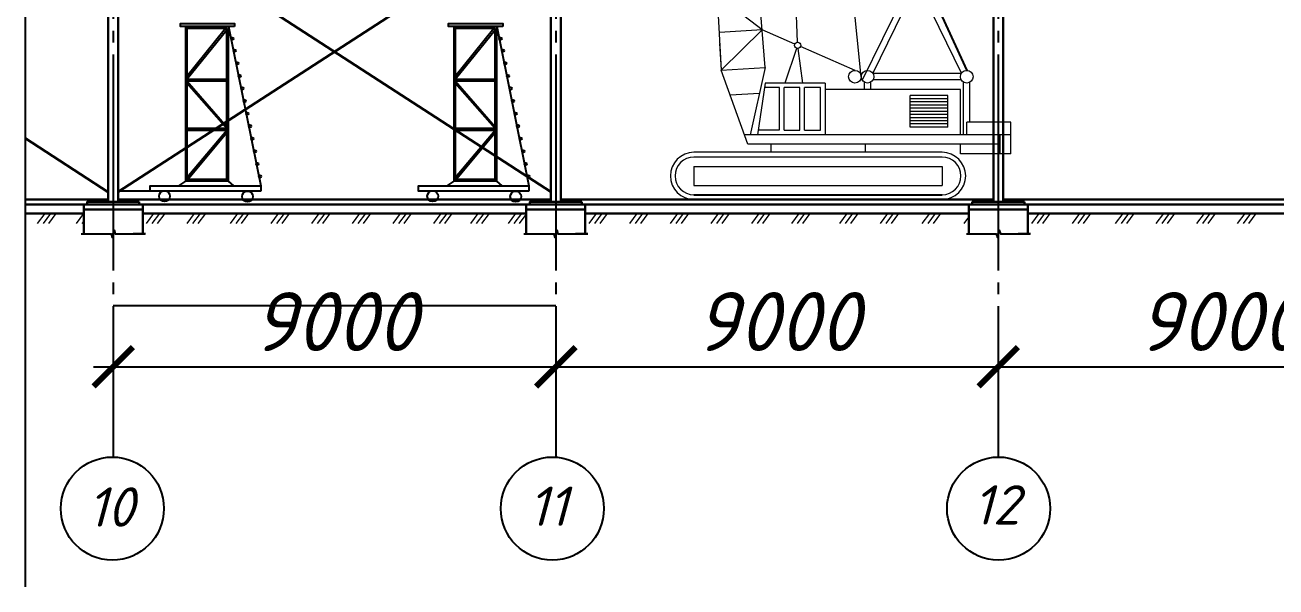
# Model space of a CAD drawing. Header units: millimetres. Extents: x -345369 to 252202, y 74562 to 424723.
# Drawn here: x -117940 to -111580, y 240347 to 243205 of the extents above; entities that cross this region are included whole.
import ezdxf

# ---------------------------------------------------------------- set-up
doc = ezdxf.new("R2010")
doc.units = ezdxf.units.MM
doc.linetypes.add('JIS_08_11', pattern=[12.8, 11, -0.6, 0.6, -0.6])
for name, color, linetype in [('111', 7, 'Continuous'), ('PAMA', 7, 'Continuous'), ('РАЗМЕРЫ', 7, 'Continuous'), ('стены тонкая', 7, 'Continuous')]:
    doc.layers.add(name, color=color, linetype=linetype)
for name, color, linetype, lineweight in [('FUNDAMENT', 30, 'Continuous', 50), ('kolonni', 150, 'Continuous', 35), ('S Stora', 5, 'Continuous', 30), ('ТОнкая', 7, 'Continuous', 35)]:
    doc.layers.add(name, color=color, linetype=linetype, lineweight=lineweight)
doc.styles.get("Standard").update_dxf_attribs({"font": 'isocpeur.TTF', "oblique": 15})
doc.dimstyles.new('ss50', dxfattribs={"dimtxt": 125, "dimasz": 150, "dimexe": 100, "dimexo": 100, "dimgap": 31.25, "dimtad": 1, "dimdec": 0, "dimdsep": 46, "dimtxsty": 'Standard', "dimblk": 'OBLIQUE', "dimcen": 125, "dimdle": 100, "dimadec": 0, "dimazin": 0, "dimtfac": 1, "dimtdec": 0, "dimtmove": 1, "dimatfit": 3, "dimfxl": 1, "dimarcsym": 0})

# ---------------------------------------------------------------- blocks, each defined once
blk = doc.blocks.new('_ArchTick')
at = {"color": 0, "linetype": 'ByBlock', "const_width": 0.15}
blk.add_lwpolyline([(-0.5, -0.5), (0.5, 0.5)], dxfattribs=at)
blk = doc.blocks.new('*D785')
at = {"color": 0, "lineweight": -2, "transparency": 16777216}
for p, q in [((-117591.9, 241466.7), (-115141.9, 241466.7)), ((-117491.9, 241467.9), (-117491.9, 241366.7)), ((-115241.9, 241467.9), (-115241.9, 241366.7))]:
    blk.add_line(p, q, dxfattribs=at)
at = {"layer": 'Defpoints', "color": 0, "transparency": 16777216}
for p in [(-117491.9, 241590), (-115241.9, 241590), (-115241.9, 241466.7)]:
    blk.add_point(p, dxfattribs=at)
at = {"color": 0, "lineweight": -2, "transparency": 16777216, "xscale": 200, "yscale": 200, "zscale": 200, "rotation": 180}
blk.add_blockref('_ArchTick', (-117491.9, 241466.7), dxfattribs=at)
at = {"color": 0, "lineweight": -2, "transparency": 16777216, "xscale": 200, "yscale": 200, "zscale": 200}
blk.add_blockref('_ArchTick', (-115241.9, 241466.7), dxfattribs=at)
at = {"color": 0, "transparency": 16777216, "insert": (-116366.9, 241696.7), "char_height": 300, "attachment_point": 5}
blk.add_mtext('9000', dxfattribs=at)
blk = doc.blocks.new('*D786')
at = {"color": 0, "lineweight": -2, "transparency": 16777216}
for p, q in [((-115341.9, 241467), (-112891.9, 241467)), ((-115241.9, 241468.2), (-115241.9, 241367)), ((-112991.9, 241468.2), (-112991.9, 241367))]:
    blk.add_line(p, q, dxfattribs=at)
at = {"layer": 'Defpoints', "color": 0, "transparency": 16777216}
for p in [(-115241.9, 241590.3), (-112991.9, 241590.3), (-112991.9, 241467)]:
    blk.add_point(p, dxfattribs=at)
at = {"color": 0, "lineweight": -2, "transparency": 16777216, "xscale": 200, "yscale": 200, "zscale": 200, "rotation": 180}
blk.add_blockref('_ArchTick', (-115241.9, 241467), dxfattribs=at)
at = {"color": 0, "lineweight": -2, "transparency": 16777216, "xscale": 200, "yscale": 200, "zscale": 200}
blk.add_blockref('_ArchTick', (-112991.9, 241467), dxfattribs=at)
at = {"color": 0, "transparency": 16777216, "insert": (-114116.9, 241697), "char_height": 300, "attachment_point": 5}
blk.add_mtext('9000', dxfattribs=at)
blk = doc.blocks.new('*D787')
at = {"color": 0, "lineweight": -2, "transparency": 16777216}
for p, q in [((-113091.9, 241467.3), (-110641.9, 241467.3)), ((-112991.9, 241468.5), (-112991.9, 241367.3)), ((-110741.9, 241468.5), (-110741.9, 241367.3))]:
    blk.add_line(p, q, dxfattribs=at)
at = {"layer": 'Defpoints', "color": 0, "transparency": 16777216}
for p in [(-112991.9, 241590.6), (-110741.9, 241590.6), (-110741.9, 241467.3)]:
    blk.add_point(p, dxfattribs=at)
at = {"color": 0, "lineweight": -2, "transparency": 16777216, "xscale": 200, "yscale": 200, "zscale": 200, "rotation": 180}
blk.add_blockref('_ArchTick', (-112991.9, 241467.3), dxfattribs=at)
at = {"color": 0, "lineweight": -2, "transparency": 16777216, "xscale": 200, "yscale": 200, "zscale": 200}
blk.add_blockref('_ArchTick', (-110741.9, 241467.3), dxfattribs=at)
at = {"color": 0, "transparency": 16777216, "insert": (-111866.9, 241697.3), "char_height": 300, "attachment_point": 5}
blk.add_mtext('9000', dxfattribs=at)

msp = doc.modelspace()

# ---------------------------------------------------------------- linework, layer by layer
at = {"linetype": 'Continuous', "lineweight": 13}
for p, q in [((-114177.657777, 242989.07413), (-114536.887092, 247553.150362)), ((-114012.607455, 243117.516737), (-114171.339058, 247596.191266)), ((-113688.78211, 242941.830328), (-114171.204378, 247595.122606)), ((-114617.167135, 246810.142596), (-114401.276293, 242974.61701)), ((-113431.069285, 243440.038575), (-113683.324422, 242923.951884)), ((-113404.514778, 243421.467819), (-113630.215409, 242959.708772)), ((-113178.814148, 242959.708772), (-113406.720712, 243425.98092)), ((-114192.730335, 243180.573832), (-114422.865377, 243358.169569)), ((-114192.730335, 243180.573832), (-114408.948924, 243166.595123)), ((-114401.276293, 242974.61701), (-114192.730335, 243180.573832)), ((-114026.704592, 243107.936321), (-114192.730335, 243180.573832)), ((-114408.919176, 243110.400782), (-114401.276293, 242974.61701)), ((-114017.214983, 243086.374061), (-114077.530776, 242909.818133)), ((-113985.820316, 242909.818133), (-114009.871481, 243085.662235)), ((-113720.197009, 242973.83695), (-113997.376466, 243095.105046)), ((-114401.276293, 242974.61701), (-114177.657777, 242989.07413)), ((-114264.6834, 242598.499542), (-114401.276293, 242974.61701)), ((-114177.657777, 242989.07413), (-114254.048557, 242646.229158)), ((-114176.649865, 242909.818133), (-114216.665109, 242646.517834)), ((-113872.634056, 242909.818133), (-114176.649865, 242909.818133)), ((-113872.634056, 242909.818133), (-113872.634056, 242646.517834)), ((-113672.776013, 242877.805939), (-113672.776013, 242914.106954)), ((-113640.763818, 242877.805939), (-113640.763818, 242914.106954)), ((-113179.983015, 242957.836425), (-113629.046542, 242957.836425)), ((-113179.983015, 242925.824231), (-113629.046542, 242925.824231)), ((-113179.983015, 242957.836425), (-113484.783126, 242957.836425)), ((-113179.983015, 242925.824231), (-113484.766883, 242925.824231)), ((-113168.265739, 242646.517834), (-113168.265739, 242914.106954)), ((-113136.253544, 242710.542223), (-113136.253544, 242914.106954)), ((-114355.745329, 242849.244521), (-114206.666318, 242858.882601)), ((-114104.655774, 242886.841639), (-114180.141734, 242886.841639)), ((-114104.655774, 242671.559631), (-114104.655774, 242886.841639)), ((-114080.646628, 242670.526979), (-114080.646628, 242886.841639)), ((-114000.616142, 242886.841639), (-114080.646628, 242886.841639)), ((-114000.616142, 242670.526979), (-114000.616142, 242886.841639)), ((-113976.606996, 242670.526979), (-113976.606996, 242886.841639)), ((-113896.57651, 242886.841639), (-113976.606996, 242886.841639)), ((-113896.57651, 242670.526979), (-113896.57651, 242886.841639)), ((-113184.271836, 242877.805939), (-113872.634056, 242877.805939)), ((-113184.271836, 242877.805939), (-113484.74252, 242877.805939)), ((-113248.296225, 242845.793744), (-113440.369392, 242845.793744)), ((-113440.369392, 242685.732772), (-113440.369392, 242845.793744)), ((-113248.296225, 242685.732772), (-113248.296225, 242845.793744)), ((-113184.271836, 242646.517834), (-113184.271836, 242877.805939)), ((-113248.296225, 242829.787647), (-113440.369392, 242829.787647)), ((-113248.296225, 242813.78155), (-113440.369392, 242813.78155)), ((-113248.296225, 242797.775453), (-113440.369392, 242797.775453)), ((-113248.296225, 242781.769355), (-113440.369392, 242781.769355)), ((-113248.296225, 242765.763258), (-113440.369392, 242765.763258)), ((-113248.296225, 242749.757161), (-113440.369392, 242749.757161)), ((-113248.296225, 242733.751064), (-113440.369392, 242733.751064)), ((-113248.296225, 242717.744966), (-113440.369392, 242717.744966)), ((-112928.17428, 242710.542223), (-113152.259641, 242710.542223)), ((-113152.259641, 242646.517834), (-113152.259641, 242710.542223)), ((-112928.17428, 242550.48125), (-112928.17428, 242710.542223)), ((-112984.19562, 242646.505636), (-114282.014939, 242646.223069)), ((-114104.655774, 242670.526979), (-114213.016302, 242670.526979)), ((-114080.646628, 242670.526979), (-114000.616142, 242670.526979)), ((-113976.606996, 242670.526979), (-113896.57651, 242670.526979)), ((-112928.17428, 242646.517834), (-113484.625107, 242646.39668)), ((-113248.296225, 242701.738869), (-113440.369392, 242701.738869)), ((-113248.296225, 242685.732772), (-113440.369392, 242685.732772)), ((-112984.19562, 242646.517834), (-112984.19562, 242550.48125)), ((-113184.271836, 242598.499542), (-114264.6834, 242598.499542)), ((-114148.66206, 242598.499542), (-114148.66206, 242557.683994)), ((-114148.66206, 242598.499542), (-114148.66206, 242557.683994)), ((-113668.479142, 242598.499542), (-113668.479142, 242557.683994)), ((-112984.19562, 242598.499542), (-113484.600805, 242598.499542)), ((-113184.271836, 242550.48125), (-113184.271836, 242598.499542)), ((-113277.93037, 242557.683994), (-114539.210833, 242557.683994)), ((-113277.93037, 242533.674848), (-114539.210833, 242533.674848)), ((-112928.17428, 242550.48125), (-113184.271836, 242550.48125)), ((-114539.210833, 242485.656556), (-113277.93037, 242485.656556)), ((-114539.210833, 242485.656556), (-114539.210833, 242389.619973)), ((-113277.93037, 242485.656556), (-113277.93037, 242389.619973)), ((-114539.210833, 242389.619973), (-113277.93037, 242389.619973))]:
    msp.add_line(p, q, dxfattribs=at)
for p, q in [((-117304.564292, 242360.385899), (-117466.903935, 242360.385899)), ((-117466.903935, 242317.592535), (-117466.903935, 242360.385899)), ((-115241.903935, 241777.252937), (-117491.903935, 241777.252937))]:
    msp.add_line(p, q)
at = {"lineweight": 25}
for p, q in [((-114539.210833, 242341.601681), (-113277.93037, 242341.601681)), ((-114539.210833, 242317.592535), (-113277.93037, 242317.592535))]:
    msp.add_line(p, q, dxfattribs=at)
at = {"lineweight": 30}
for p, q in [((-117516.903935, 242318.053734), (-117940.365228, 242318.053734)), ((-117940.365228, 242292.592535), (-117641.903935, 242292.592535)), ((-115266.903935, 242317.592535), (-117466.903935, 242317.592535)), ((-117391.903935, 242292.592535), (-116091.903935, 242292.592535)), ((-117391.903935, 242292.592535), (-115391.903935, 242292.592535)), ((-113016.903934, 242317.592535), (-115216.903935, 242317.592535)), ((-115141.903935, 242292.592535), (-113841.903935, 242292.592535)), ((-115141.903935, 242292.592535), (-113141.903935, 242292.592535)), ((-110766.903934, 242317.592535), (-112966.903934, 242317.592535)), ((-112891.903934, 242292.592535), (-111591.903934, 242292.592535)), ((-112891.903934, 242292.592535), (-110891.903934, 242292.592535)), ((-117940.365228, 242246.294109), (-117641.903935, 242246.294109)), ((-117341.903935, 242246.294109), (-115391.903935, 242246.294109)), ((-115091.903935, 242246.294109), (-113141.903935, 242246.294109)), ((-112841.903934, 242246.294109), (-110891.903934, 242246.294109))]:
    msp.add_line(p, q, dxfattribs=at)
at = {"color": 1, "linetype": 'JIS_08_11', "ltscale": 100}
for points in [[(-117491.903935, 246895.869451), (-117491.903935, 241009.698956)], [(-115241.903935, 246895.869451), (-115241.903935, 241009.698956)], [(-112991.903935, 246895.869451), (-112991.903935, 241009.698956)]]:
    msp.add_lwpolyline(points, dxfattribs=at)
at = {"lineweight": 30}
for points in [[(-117641.903935, 242267.592535), (-117341.903935, 242267.592535), (-117341.903935, 242292.592535), (-117641.903935, 242292.592535)], [(-115391.903935, 242267.592535), (-115091.903935, 242267.592535), (-115091.903935, 242292.592535), (-115391.903935, 242292.592535)], [(-113141.903935, 242267.592535), (-112841.903934, 242267.592535), (-112841.903934, 242292.592535), (-113141.903935, 242292.592535)]]:
    msp.add_lwpolyline(points, close=True, dxfattribs=at)
for points in [[(-117341.903935, 242142.592535), (-117341.903935, 242292.592535), (-117641.903935, 242292.592535), (-117641.903935, 242142.592535)], [(-117391.903935, 242292.592535), (-117591.903935, 242292.592535)], [(-115091.903935, 242142.592535), (-115091.903935, 242292.592535), (-115391.903935, 242292.592535), (-115391.903935, 242142.592535)], [(-115141.903935, 242292.592535), (-115341.903935, 242292.592535)], [(-112841.903934, 242142.592535), (-112841.903934, 242292.592535), (-113141.903935, 242292.592535), (-113141.903935, 242142.592535)], [(-112891.903934, 242292.592535), (-113091.903935, 242292.592535)], [(-112891.903934, 242292.592535), (-113091.903935, 242292.592535)]]:
    msp.add_lwpolyline(points, dxfattribs=at)
for points in [[(-117654.403935, 242142.592535), (-117502.216435, 242142.592535), (-117496.591435, 242123.842535), (-117487.216435, 242161.342535), (-117481.591435, 242142.592535), (-117329.403935, 242142.592535)], [(-115404.403935, 242142.592535), (-115252.216435, 242142.592535), (-115246.591435, 242123.842535), (-115237.216435, 242161.342535), (-115231.591435, 242142.592535), (-115079.403935, 242142.592535)], [(-113154.403935, 242142.592535), (-113002.216435, 242142.592535), (-112996.591435, 242123.842535), (-112987.216435, 242161.342535), (-112981.591434, 242142.592535), (-112829.403934, 242142.592535)]]:
    msp.add_lwpolyline(points)
at = {"linetype": 'Continuous', "lineweight": 13}
for centre, radius in [((-114012.040529, 243101.520683), 16.006097), ((-113720.794304, 242941.830328), 32.012195), ((-113656.769915, 242941.830328), 32.012195), ((-113152.259641, 242941.830328), 32.012195)]:
    msp.add_circle(centre, radius, dxfattribs=at)
at = {"color": 0, "linetype": 'ByBlock', "lineweight": 25}
for centre in [(-117496.241906, 240745.694094), (-115259.243765, 240745.694094), (-112990.6007, 240745.694094)]:
    msp.add_circle(centre, 262.104185, dxfattribs=at)
at = {"linetype": 'Continuous', "lineweight": 13}
for centre, radius, start, end in [((-114539.210833, 242437.638264), 120.045729, 90, 270), ((-114539.210833, 242437.638264), 96.036584, 90, 270), ((-113277.93037, 242437.638264), 120.045729, 270, 90), ((-113277.93037, 242437.638264), 96.036584, 270, 90)]:
    msp.add_arc(centre, radius, start, end, dxfattribs=at)
at = {"layer": '111', "ltscale": 60}
msp.add_line((-117940.365228, 244077.09388), (-117940.365228, 240346.758472), dxfattribs=at)
at = {"layer": 'FUNDAMENT', "lineweight": 25, "ltscale": 10}
for points in [[(-117328.401092, 242142.592535), (-117390.901092, 242142.592535)], [(-115078.401092, 242142.592535), (-115140.901092, 242142.592535)], [(-112828.401092, 242142.592535), (-112890.901092, 242142.592535)]]:
    msp.add_lwpolyline(points, dxfattribs=at)
at = {"layer": 'kolonni', "lineweight": 30, "ltscale": 10}
for p, q in [((-117516.903935, 242305.092535), (-117516.903935, 246746.188905)), ((-117516.903935, 242305.092535), (-117516.903935, 246746.188905)), ((-117466.903935, 242305.092535), (-117466.903935, 246746.188905)), ((-117466.903935, 242305.092535), (-117466.903935, 246746.188905)), ((-115266.903935, 242305.092535), (-115266.903935, 246746.188905)), ((-115266.903935, 242305.092535), (-115266.903935, 246746.188905)), ((-115216.903935, 242305.092535), (-115216.903935, 246746.188905)), ((-115216.903935, 242305.092535), (-115216.903935, 246746.188905)), ((-113016.903934, 242305.092535), (-113016.903934, 246746.188905)), ((-113016.903934, 242305.092535), (-113016.903934, 246746.188905)), ((-113016.903934, 242305.092535), (-113016.903934, 246746.188905)), ((-112966.903934, 242305.092535), (-112966.903934, 246746.188905)), ((-112966.903934, 242305.092535), (-112966.903934, 246746.188905)), ((-112966.903934, 242305.092535), (-112966.903934, 246746.188905))]:
    msp.add_line(p, q, dxfattribs=at)
at = {"layer": 'kolonni', "ltscale": 10}
for p, q in [((-115266.903935, 243781.986662), (-117467.319579, 242356.145382)), ((-117466.903935, 243782.395382), (-115266.903935, 242356.145382)), ((-117940.365228, 242630.089039), (-117516.903935, 242355.421713))]:
    msp.add_line(p, q, dxfattribs=at)
at = {"layer": 'PAMA', "ltscale": 10}
for p, q in [((-117516.903935, 243155.092535), (-117516.903935, 243130.092535)), ((-117491.903935, 243155.092535), (-117491.903935, 243130.092535))]:
    msp.add_line(p, q, dxfattribs=at)
at = {"layer": 'S Stora', "ltscale": 2}
for points in [[(-117359.403935, 242305.092535), (-117624.403935, 242305.092535), (-117624.403935, 242292.592535), (-117359.403935, 242292.592535)], [(-115109.403935, 242305.092535), (-115374.403935, 242305.092535), (-115374.403935, 242292.592535), (-115109.403935, 242292.592535)], [(-112859.403934, 242305.092535), (-113124.403935, 242305.092535), (-113124.403935, 242292.592535), (-112859.403934, 242292.592535)]]:
    msp.add_lwpolyline(points, close=True, dxfattribs=at)
at = {"layer": 'РАЗМЕРЫ', "lineweight": 13}
for p, q in [((-117876.227253, 242196.294109), (-117838.727253, 242246.294109)), ((-117847.134928, 242196.294109), (-117809.634928, 242246.294109)), ((-117820.044368, 242196.294109), (-117782.544368, 242246.294109)), ((-117678.092596, 242196.294109), (-117640.592596, 242246.294109)), ((-117649.000271, 242196.294109), (-117641.903935, 242205.75589)), ((-117322.285736, 242196.294109), (-117284.785736, 242246.294109)), ((-117293.193411, 242196.294109), (-117255.693411, 242246.294109)), ((-117266.102852, 242196.294109), (-117228.602852, 242246.294109)), ((-117115.529545, 242196.294109), (-117078.029545, 242246.294109)), ((-117086.43722, 242196.294109), (-117048.93722, 242246.294109)), ((-117059.346661, 242196.294109), (-117021.846661, 242246.294109)), ((-116895.295763, 242196.294109), (-116857.795763, 242246.294109)), ((-116866.203438, 242196.294109), (-116828.703438, 242246.294109)), ((-116839.112878, 242196.294109), (-116801.612878, 242246.294109)), ((-116688.539572, 242196.294109), (-116651.039572, 242246.294109)), ((-116659.447247, 242196.294109), (-116621.947247, 242246.294109)), ((-116632.356687, 242196.294109), (-116594.856687, 242246.294109)), ((-116481.783381, 242196.294109), (-116444.283381, 242246.294109)), ((-116452.691056, 242196.294109), (-116415.191056, 242246.294109)), ((-116425.600497, 242196.294109), (-116388.100497, 242246.294109)), ((-116275.02719, 242196.294109), (-116237.52719, 242246.294109)), ((-116245.934865, 242196.294109), (-116208.434865, 242246.294109)), ((-116218.844306, 242196.294109), (-116181.344306, 242246.294109)), ((-116068.270999, 242196.294109), (-116030.770999, 242246.294109)), ((-116039.178674, 242196.294109), (-116001.678674, 242246.294109)), ((-116012.088115, 242196.294109), (-115974.588115, 242246.294109)), ((-115861.514808, 242196.294109), (-115824.014808, 242246.294109)), ((-115832.422483, 242196.294109), (-115794.922483, 242246.294109)), ((-115805.331924, 242196.294109), (-115767.831924, 242246.294109)), ((-115673.370244, 242196.294109), (-115635.870244, 242246.294109)), ((-115644.277919, 242196.294109), (-115606.777919, 242246.294109)), ((-115617.18736, 242196.294109), (-115579.68736, 242246.294109)), ((-115481.741022, 242196.294109), (-115444.241022, 242246.294109)), ((-115452.648697, 242196.294109), (-115415.148697, 242246.294109)), ((-115425.558137, 242196.294109), (-115391.903935, 242241.166379)), ((-115072.285736, 242196.294109), (-115034.785736, 242246.294109)), ((-115043.193411, 242196.294109), (-115005.693411, 242246.294109)), ((-115016.102851, 242196.294109), (-114978.602851, 242246.294109)), ((-114865.529545, 242196.294109), (-114828.029545, 242246.294109)), ((-114836.43722, 242196.294109), (-114798.93722, 242246.294109)), ((-114809.34666, 242196.294109), (-114771.84666, 242246.294109)), ((-114658.773354, 242196.294109), (-114621.273354, 242246.294109)), ((-114629.681029, 242196.294109), (-114592.181029, 242246.294109)), ((-114602.59047, 242196.294109), (-114565.09047, 242246.294109)), ((-114452.017163, 242196.294109), (-114414.517163, 242246.294109)), ((-114422.924838, 242196.294109), (-114385.424838, 242246.294109)), ((-114395.834279, 242196.294109), (-114358.334279, 242246.294109)), ((-114245.260972, 242196.294109), (-114207.760972, 242246.294109)), ((-114216.168647, 242196.294109), (-114178.668647, 242246.294109)), ((-114189.078088, 242196.294109), (-114151.578088, 242246.294109)), ((-114041.798182, 242196.294109), (-114004.298182, 242246.294109)), ((-114012.705857, 242196.294109), (-113975.205857, 242246.294109)), ((-113985.615298, 242196.294109), (-113948.115298, 242246.294109)), ((-113797.622356, 242196.294109), (-113760.122356, 242246.294109)), ((-113768.530031, 242196.294109), (-113731.030031, 242246.294109)), ((-113741.439471, 242196.294109), (-113703.939471, 242246.294109)), ((-113590.866165, 242196.294109), (-113553.366165, 242246.294109)), ((-113561.77384, 242196.294109), (-113524.27384, 242246.294109)), ((-113534.68328, 242196.294109), (-113497.18328, 242246.294109)), ((-113378.403701, 242196.294109), (-113340.903701, 242246.294109)), ((-113349.311376, 242196.294109), (-113311.811376, 242246.294109)), ((-113322.220816, 242196.294109), (-113284.720816, 242246.294109)), ((-113165.941237, 242196.294109), (-113141.903935, 242228.343845)), ((-112822.285736, 242196.294109), (-112784.785736, 242246.294109)), ((-112793.193411, 242196.294109), (-112755.693411, 242246.294109)), ((-112766.102851, 242196.294109), (-112728.602851, 242246.294109)), ((-112615.529545, 242196.294109), (-112578.029545, 242246.294109)), ((-112586.43722, 242196.294109), (-112548.93722, 242246.294109)), ((-112559.34666, 242196.294109), (-112521.84666, 242246.294109)), ((-112395.295763, 242196.294109), (-112357.795763, 242246.294109)), ((-112366.203438, 242196.294109), (-112328.703438, 242246.294109)), ((-112339.112878, 242196.294109), (-112301.612878, 242246.294109)), ((-112188.539572, 242196.294109), (-112151.039572, 242246.294109)), ((-112159.447247, 242196.294109), (-112121.947247, 242246.294109)), ((-112132.356687, 242196.294109), (-112094.856687, 242246.294109)), ((-111981.783381, 242196.294109), (-111944.283381, 242246.294109)), ((-111952.691056, 242196.294109), (-111915.191056, 242246.294109)), ((-111925.600496, 242196.294109), (-111888.100496, 242246.294109)), ((-111775.02719, 242196.294109), (-111737.52719, 242246.294109)), ((-111745.934865, 242196.294109), (-111708.434865, 242246.294109)), ((-111718.844305, 242196.294109), (-111681.344305, 242246.294109))]:
    msp.add_line(p, q, dxfattribs=at)
at = {"layer": 'стены тонкая'}
msp.add_lwpolyline([(-113150.053708, 242973.766427), (-113372.502584, 243457.91702), (-113528.143016, 244002.055747)], dxfattribs=at)
at = {"layer": 'ТОнкая', "color": 7, "lineweight": 25}
for p, q in [((-116905.40671, 243197.358473), (-117124.957074, 243197.358473)), ((-117124.957074, 243197.358473), (-117124.957074, 242411.73332)), ((-116920.370218, 243187.152252), (-117117.065216, 242942.703559)), ((-117117.065216, 242929.829794), (-116913.635993, 243181.021492)), ((-116905.40671, 242411.73332), (-116905.40671, 243197.358473)), ((-116905.40671, 243197.358473), (-116742.107425, 242386.533564)), ((-115541.467528, 243197.358473), (-115761.017892, 243197.358473)), ((-115761.017892, 243197.358473), (-115761.017892, 242411.73332)), ((-115556.431036, 243187.152252), (-115753.126034, 242942.703559)), ((-115753.126034, 242929.829794), (-115549.696811, 243181.021492)), ((-115541.467528, 242411.73332), (-115541.467528, 243197.358473)), ((-115541.467528, 243197.358473), (-115378.168244, 242386.533564)), ((-117117.065216, 242929.829794), (-116913.635993, 242929.829794)), ((-117117.065216, 242922.035583), (-116913.635993, 242687.825596)), ((-117117.065216, 242922.035583), (-116913.635993, 242922.035583)), ((-116913.635993, 242677.955969), (-117117.065216, 242909.951776)), ((-115753.126034, 242929.829794), (-115549.696811, 242929.829794)), ((-115753.126034, 242922.035583), (-115549.696811, 242687.825596)), ((-115753.126034, 242922.035583), (-115549.696811, 242922.035583)), ((-115549.696811, 242677.955969), (-115753.126034, 242909.951776)), ((-116913.635993, 242677.955969), (-117117.065216, 242677.955969)), ((-116913.635993, 242668.382186), (-117117.065216, 242668.382186)), ((-116913.635993, 242668.382186), (-117117.065216, 242428.08528)), ((-116913.635993, 242656.291813), (-117110.173078, 242421.130314)), ((-115549.696811, 242677.955969), (-115753.126034, 242677.955969)), ((-115549.696811, 242668.382186), (-115753.126034, 242668.382186)), ((-115549.696811, 242668.382186), (-115753.126034, 242428.08528)), ((-115549.696811, 242656.291813), (-115746.233896, 242421.130314)), ((-117124.957074, 242411.73332), (-117159.991747, 242386.533564)), ((-116905.40671, 242411.73332), (-117124.957074, 242411.73332)), ((-116878.546769, 242386.533564), (-116905.40671, 242411.73332)), ((-115761.017892, 242411.73332), (-115796.052565, 242386.533564)), ((-115541.467528, 242411.73332), (-115761.017892, 242411.73332)), ((-115514.607587, 242386.533564), (-115541.467528, 242411.73332))]:
    msp.add_line(p, q, dxfattribs=at)
for points in [[(-116875.370461, 243197.358473), (-117150.480864, 243197.358473), (-117150.480864, 243212.930068), (-116875.370461, 243212.930068)], [(-115511.431279, 243197.358473), (-115786.541682, 243197.358473), (-115786.541682, 243212.930068), (-115511.431279, 243212.930068)], [(-116913.635993, 243187.152252), (-117117.065216, 243187.152252), (-117117.065216, 242421.130314), (-116913.635993, 242421.130314)], [(-115549.696811, 243187.152252), (-115753.126034, 243187.152252), (-115753.126034, 242421.130314), (-115549.696811, 242421.130314)], [(-116742.107425, 242360.385899), (-117304.564292, 242360.385899), (-117304.564292, 242386.533564), (-116742.107425, 242386.533564)], [(-115378.168244, 242360.385899), (-115940.62511, 242360.385899), (-115940.62511, 242386.533564), (-115378.168244, 242386.533564)]]:
    msp.add_lwpolyline(points, close=True, dxfattribs=at)
for centre, radius in [((-116886.88855, 243135.783339), 6.116993), ((-115522.949368, 243135.783339), 6.116993), ((-116874.487383, 243074.208206), 6.116993), ((-115510.548201, 243074.208206), 6.116993), ((-116861.60933, 243010.265205), 6.116993), ((-115497.670148, 243010.265205), 6.116993), ((-116848.731277, 242946.322204), 6.116993), ((-115484.792095, 242946.322204), 6.116993), ((-116835.853223, 242882.379203), 6.116993), ((-115471.914042, 242882.379203), 6.116993), ((-116822.97517, 242818.436202), 6.116993), ((-115459.035988, 242818.436202), 6.116993), ((-116810.097117, 242754.493201), 6.116993), ((-115446.157935, 242754.493201), 6.116993), ((-116797.219064, 242690.5502), 6.116993), ((-115433.279882, 242690.5502), 6.116993), ((-116784.341011, 242626.6072), 6.116993), ((-115420.401829, 242626.6072), 6.116993), ((-116771.462957, 242562.664199), 6.116993), ((-115407.523776, 242562.664199), 6.116993), ((-116758.584904, 242498.721198), 6.116993), ((-115394.645722, 242498.721198), 6.116993), ((-116745.706851, 242434.778197), 6.116993), ((-115381.767669, 242434.778197), 6.116993), ((-117231.243878, 242334.426196), 27.64663), ((-116809.256254, 242332.739269), 27.64663), ((-115867.304696, 242334.426196), 27.64663), ((-115445.317073, 242332.739269), 27.64663)]:
    msp.add_circle(centre, radius, dxfattribs=at)

# ---------------------------------------------------------------- texts
at = {"color": 0, "linetype": 'ByBlock', "lineweight": 25, "char_height": 200, "width": 1354.5761501, "attachment_point": 1}
for s, insert in [('12', (-113120.474276, 240864.493365)), ('10', (-117622.700845, 240853.560611)), ('11', (-115381.019483, 240857.893514))]:
    msp.add_mtext(s, dxfattribs=dict(at, insert=insert))

# ---------------------------------------------------------------- dimensions: what is measured, and where the dimension line sits
at = {"color": 0}
for base, p1, p2, picture, middle in [((-115241.903935, 241466.673029), (-117491.903935, 241589.956508), (-115241.903935, 241589.956508), '*D785', (-116366.903935, 241696.673029)), ((-112991.915348, 241466.973029), (-115241.915348, 241590.256508), (-112991.915348, 241590.256508), '*D786', (-114116.915348, 241696.973029)), ((-110741.926761, 241467.273029), (-112991.926761, 241590.556508), (-110741.926761, 241590.556508), '*D787', (-111866.926761, 241697.273029))]:
    dim = msp.add_linear_dim(base=base, p1=p1, p2=p2, text='9000', dimstyle='ss50', override={"dimtxt": 300, "dimasz": 200, "dimgap": 80, "dimblk": 'ArchTick', "dimfxl": 1.2, "dimfxlon": 1, "dimarcsym": 2}, dxfattribs=at)
    dim.commit()
    dim.dimension.update_dxf_attribs({"geometry": picture, "text_midpoint": middle})

doc.saveas('drawing.dxf')
